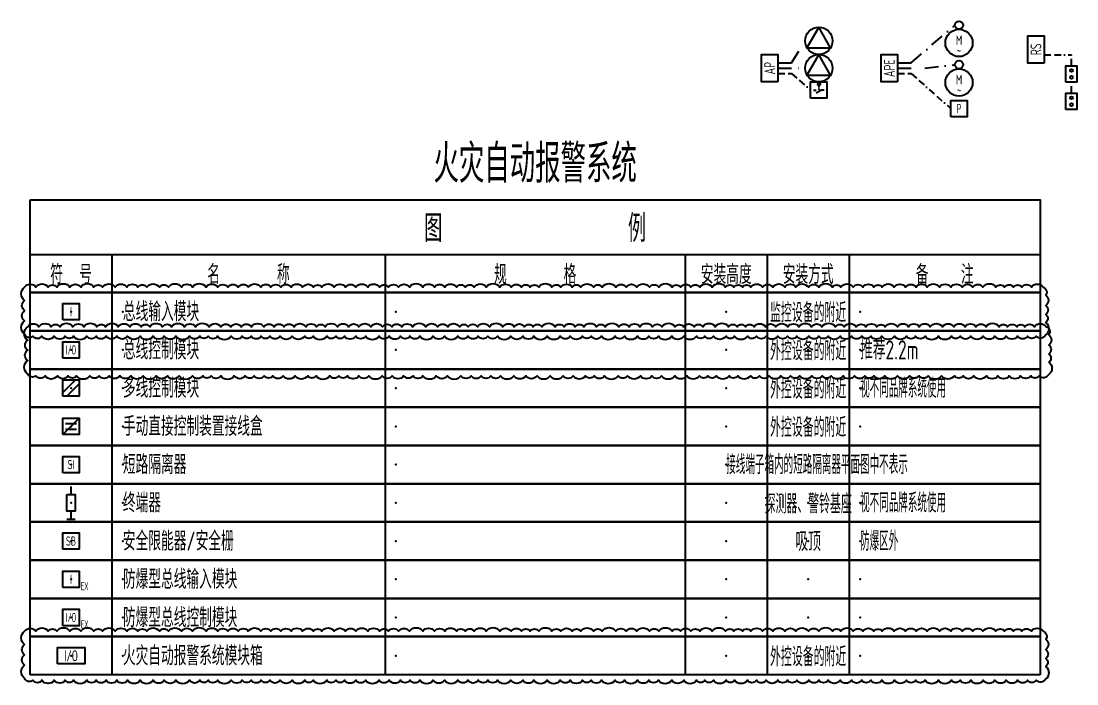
# Model space of a CAD drawing. Header units: millimetres. Extents: x -714894 to -19295, y 3400 to 234118.
# Drawn here: x -670259 to -650924, y 76235 to 88370 of the extents above; entities that cross this region are included whole.
import ezdxf
from ezdxf.enums import TextEntityAlignment as Align

# ---------------------------------------------------------------- set-up
doc = ezdxf.new("R2010")
doc.units = ezdxf.units.MM
doc.header["$LTSCALE"] = 500
doc.linetypes.add('BORDER2', pattern=[0.875, 0.25, -0.125, 0.25, -0.125, 0, -0.125])
doc.linetypes.add('DASHDOT', pattern=[1, 0.5, -0.25, 0, -0.25])
for name, color, linetype in [('E-BAS-DEVC', 3, 'Continuous'), ('E-CTRL-WIRE', 3, 'BORDER2'), ('E-FAS-DEVC', 3, 'Continuous'), ('E-POWR-DEVC', 3, 'Continuous'), ('E-POWR-EQPM', 3, 'Continuous'), ('E-POWR-WIRE', 4, 'DASHDOT'), ('E-UNIV-DIAG', 2, 'Continuous'), ('E-UNIV-EL', 140, 'Continuous'), ('E-UNIV-NOTE', 6, 'Continuous')]:
    doc.layers.add(name, color=color, linetype=linetype)
doc.styles.add('TH-STYLE3', font='tssdeng.shx', dxfattribs={"width": 0.65, "bigfont": 'tssdchn.shx'})

# ---------------------------------------------------------------- blocks, each defined once
blk = doc.blocks.new('E-BKTS2')
for p, q in [((0, 0), (185, 0)), ((0, -7), (0, 0)), ((185, 0), (185, -7)), ((185, -7), (0, -7))]:
    blk.add_line(p, q)
at = {"linetype": 'Continuous'}
for p, q in [((15, 0), (15, -7)), ((65, 0), (65, -7)), ((120, 0), (120, -7)), ((135, 0), (135, -7)), ((150, 0), (150, -7))]:
    blk.add_line(p, q, dxfattribs=at)
for p in [(7.5, -3.5), (17, -3.5), (67, -3.5), (127.5, -3.5), (142.5, -3.5), (152, -3.5)]:
    blk.add_point(p, dxfattribs=at)
blk = doc.blocks.new('E-BKTS1')
blk.add_line((0, -10), (185, -10))
at = {"linetype": 'Continuous'}
for p, q in [((15, -10), (15, -17)), ((65, -10), (65, -17)), ((120, -10), (120, -17)), ((135, -10), (135, -17)), ((150, -10), (150, -17))]:
    blk.add_line(p, q, dxfattribs=at)
blk.add_lwpolyline([(0, 0), (185, 0), (185, -17), (0, -17)], close=True)
at = {"layer": 'E-UNIV-NOTE', "style": 'TH-STYLE3', "width": 0.7}
for s, height, p in [('图                例', 5, (92.5, -5)), ('安装高度', 3.5, (127.5, -13.5)), ('安装方式', 3.5, (142.5, -13.5))]:
    blk.add_text(s, height=height, dxfattribs=at).set_placement(p, align=Align.MIDDLE)
at = {"layer": 'E-UNIV-NOTE', "linetype": 'Continuous', "style": 'TH-STYLE3', "width": 0.7}
for s, p in [('符  号', (7.5, -13.5)), ('名       称', (40, -13.5)), ('规       格', (92.5, -13.5)), ('备    注', (167.5, -13.5))]:
    blk.add_text(s, height=3.5, dxfattribs=at).set_placement(p, align=Align.MIDDLE)
blk = doc.blocks.new('E-BFAS510')
blk.add_lwpolyline([(-1.5, -1.5), (-1.5, 1.5), (1.5, 1.5), (1.5, -1.5)], close=True)
at = {"layer": 'E-UNIV-EL', "style": 'TH-STYLE3', "width": 0.7}
blk.add_attdef('F', text='', height=1.7, dxfattribs=at).set_placement((0, 0), align=Align.MIDDLE)
blk = doc.blocks.new('E-BFAS521')
blk.add_lwpolyline([(-1.5, -1.5), (-1.5, 1.5), (1.5, 1.5), (1.5, -1.5)], close=True)
at = {"layer": 'E-UNIV-EL'}
for p, q in [((-1.5, -0.79), (0.79, 1.5)), ((-0.79, -1.5), (1.5, 0.79))]:
    blk.add_line(p, q, dxfattribs=at)
blk = doc.blocks.new('E-BFAS522')
blk.add_lwpolyline([(-1.5, -1.5), (-1.5, 1.5), (1.5, 1.5), (1.5, -1.5)], close=True)
at = {"layer": 'E-UNIV-EL'}
for p, q in [((-1.5, -1.5), (1.5, 1.5)), ((-1, 0.5), (1, 0.5)), ((-1, -0.5), (1, -0.5))]:
    blk.add_line(p, q, dxfattribs=at)
blk = doc.blocks.new('E-BFAS540')
blk.add_lwpolyline([(-1.5, -1.5), (-1.5, 1.5), (1.5, 1.5), (1.5, -1.5)], close=True)
at = {"layer": 'E-UNIV-EL', "style": 'TH-STYLE3', "width": 0.7}
blk.add_attdef('F', text='', height=1.7, dxfattribs=at).set_placement((0, 0), align=Align.MIDDLE)
blk = doc.blocks.new('E-BFAS550')
blk.add_lwpolyline([(-1.5, -1.5), (-1.5, 1.5), (1.5, 1.5), (1.5, -1.5)], close=True)
at = {"layer": 'E-UNIV-EL', "style": 'TH-STYLE3', "width": 0.7}
blk.add_attdef('F', text='', height=1.7, dxfattribs=at).set_placement((0, 0), align=Align.MIDDLE)
blk = doc.blocks.new('E-BFAS520')
blk.add_lwpolyline([(-1.5, -1.5), (-1.5, 1.5), (1.5, 1.5), (1.5, -1.5)], close=True)
at = {"layer": 'E-UNIV-EL', "style": 'TH-STYLE3', "width": 0.5}
blk.add_attdef('F', text='', height=1.7, dxfattribs=at).set_placement((0, 0), align=Align.MIDDLE)
blk = doc.blocks.new('E-BFAS510-3')
blk.add_lwpolyline([(-1.5, -1.5), (-1.5, 1.5), (1.5, 1.5), (1.5, -1.5)], close=True)
at = {"layer": 'E-UNIV-EL', "style": 'TH-STYLE3'}
for tag, height, width, p in [('F', 1.7, 0.7, (0, 0)), ('S', 1.5, 0.5, (2.5, -1.25))]:
    blk.add_attdef(tag, text='', height=height, dxfattribs=dict(at, width=width)).set_placement(p, align=Align.MIDDLE)
blk = doc.blocks.new('E-BFAS520-3')
blk.add_lwpolyline([(-1.5, -1.5), (-1.5, 1.5), (1.5, 1.5), (1.5, -1.5)], close=True)
at = {"layer": 'E-UNIV-EL', "style": 'TH-STYLE3', "width": 0.5}
for tag, height, p in [('F', 1.7, (0, 0)), ('S', 1.5, (2.5, -1.25))]:
    blk.add_attdef(tag, text='', height=height, dxfattribs=at).set_placement(p, align=Align.MIDDLE)
blk = doc.blocks.new('E-BFAS910')
for p, q in [((1.5, 0), (0, 0)), ((6, 0), (4.5, 0)), ((6, -0.75), (6, 0.75))]:
    blk.add_line(p, q)
blk.add_lwpolyline([(1.5, -0.75), (1.5, 0.75), (4.5, 0.75), (4.5, -0.75)], close=True)
blk = doc.blocks.new('E-BFAS011')
blk.add_lwpolyline([(-2.5, -1.5), (-2.5, 1.5), (2.5, 1.5), (2.5, -1.5)], close=True)
at = {"layer": 'E-UNIV-EL', "style": 'TH-STYLE3', "width": 0.7}
blk.add_attdef('F', text='', height=2, dxfattribs=at).set_placement((0, 0), align=Align.MIDDLE)
blk = doc.blocks.new('E-BDB054')
blk.add_circle((0, 0), 2.5)
at = {"layer": 'E-UNIV-EL'}
blk.add_lwpolyline([(0, 2.5), (-2.17, -1.25), (2.17, -1.25)], close=True, dxfattribs=at)
blk = doc.blocks.new('E-BFAS23-3')
blk.add_lwpolyline([(-1.5, -1.5), (-1.5, 1.5), (1.5, 1.5), (1.5, -1.5)], close=True)
at = {"layer": 'E-UNIV-EL'}
for p, q in [((-1, 0), (-0.5, 0)), ((0, 0.71), (0, 0.51)), ((0, 0.41), (0, 0.26)), ((0, 0.16), (0, 0.01)), ((0.2, 1.08), (0.45, 1.08)), ((0, -0.09), (0, -0.29))]:
    blk.add_line(p, q, dxfattribs=at)
blk.add_lwpolyline([(1, 0), (0.5, 0), (-0.5, -0.58)], dxfattribs=at)
blk.add_lwpolyline([(0, 1.46, -0.533333), (0, 0.71, -0.533333)], format="xyb", close=True, dxfattribs=at)
blk = doc.blocks.new('E-BDB001')
blk.add_lwpolyline([(-2.5, -1.5), (-2.5, 1.5), (2.5, 1.5), (2.5, -1.5)], close=True)
at = {"layer": 'E-UNIV-EL', "style": 'TH-STYLE3', "width": 0.7}
blk.add_attdef('BOX', text='', height=2, dxfattribs=at).set_placement((0, 0), align=Align.MIDDLE)
blk = doc.blocks.new('E-BDB004')
blk.add_lwpolyline([(-2.5, -1.5), (-2.5, 1.5), (2.5, 1.5), (2.5, -1.5)], close=True)
at = {"layer": 'E-UNIV-EL', "style": 'TH-STYLE3', "width": 0.7}
blk.add_attdef('BOX', text='', height=2, dxfattribs=at).set_placement((0, 0), align=Align.MIDDLE)
blk = doc.blocks.new('E-BDB052')
blk.add_circle((0, 0), 2.5)
at = {"layer": 'E-UNIV-EL', "style": 'TH-STYLE3', "width": 0.7}
for s, p in [('M', (0, 0.5)), ('~', (0, -1.5))]:
    blk.add_text(s, height=1.8, dxfattribs=at).set_placement(p, align=Align.MIDDLE)
blk = doc.blocks.new('E-BFAS620')
blk.add_lwpolyline([(-1.5, -1.5), (-1.5, 1.5), (1.5, 1.5), (1.5, -1.5)], close=True)
at = {"layer": 'E-UNIV-EL', "style": 'TH-STYLE3', "width": 0.7}
blk.add_attdef('F', text='', height=1.7, dxfattribs=at).set_placement((0, 0), align=Align.MIDDLE)
blk = doc.blocks.new('E-BFAS810')
blk.add_lwpolyline([(-2.5, -1.5), (-2.5, 1.5), (2.5, 1.5), (2.5, -1.5)], close=True)
at = {"layer": 'E-UNIV-EL', "style": 'TH-STYLE3', "width": 0.7}
blk.add_attdef('BOX', text='', height=2, dxfattribs=at).set_placement((0, 0), align=Align.MIDDLE)
blk = doc.blocks.new('E-BSW121')
blk.add_lwpolyline([(-1, -1.5), (-1, 1.5), (1, 1.5), (1, -1.5)], close=True)
at = {"layer": 'E-UNIV-EL'}
for centre in [(0, 0.625), (0, -0.625)]:
    blk.add_circle(centre, 0.25, dxfattribs=at)

msp = doc.modelspace()

# ---------------------------------------------------------------- linework, layer by layer
at = {"layer": 'E-CTRL-WIRE'}
for p, q in [((-651523.63, 87753.06), (-651023.63, 87753.06)), ((-651023.63, 87553.06), (-651023.63, 87753.06)), ((-656400, 87408.4), (-656150, 87408.4)), ((-656150, 87408.4), (-655800, 87108.4)), ((-654207.48, 87408.4), (-653957.48, 87408.4)), ((-653957.48, 87408.4), (-653232.32, 86769.19)), ((-651023.63, 87053.06), (-651023.63, 87253.06))]:
    msp.add_line(p, q, dxfattribs=at)
at = {"layer": 'E-POWR-DEVC'}
for centre in [(-653082.32, 88295.17), (-653082.32, 87572.31)]:
    msp.add_circle(centre, 75, dxfattribs=at)
at = {"layer": 'E-POWR-WIRE'}
for p, q in [((-653957.48, 87608.4), (-653157.32, 88295.17)), ((-656150, 87608.4), (-655900, 88008.4)), ((-656400, 87608.4), (-656150, 87608.4)), ((-654207.48, 87608.4), (-653957.48, 87608.4)), ((-656400, 87508.4), (-655900, 87508.4)), ((-654207.48, 87508.4), (-653707.48, 87508.4)), ((-653707.48, 87508.4), (-653157.32, 87572.31))]:
    msp.add_line(p, q, dxfattribs=at)
at = {"layer": 'E-UNIV-NOTE'}
for points in [[(-670194.54, 83500, -0.52056705), (-669987.91, 83500, -0.52056705), (-669761.73, 83500, -0.52056705), (-669605.79, 83500, -0.52056705), (-669365.28, 83500, -0.52056705), (-669167.04, 83500, -0.52056705), (-668925.17, 83500, -0.52056705), (-668768.07, 83500, -0.52056705), (-668534.97, 83500, -0.52056705), (-668325.24, 83500, -0.52056705), (-668118.23, 83500, -0.52056705), (-667957.5, 83500, -0.52056705), (-667725.96, 83500, -0.52056705), (-667558.9, 83500, -0.52056705), (-667323.9, 83500, -0.52056705), (-667121.1, 83500, -0.52056705), (-666871.85, 83500, -0.52056705), (-666655.82, 83500, -0.52056705), (-666475.35, 83500, -0.52056705), (-666282, 83500, -0.52056705), (-666097.57, 83500, -0.52056705), (-665870.69, 83500, -0.52056705), (-665682.64, 83500, -0.52056705), (-665500.15, 83500, -0.52056705), (-665315.45, 83500, -0.52056705), (-665102.41, 83500, -0.52056705), (-664903.92, 83500, -0.52056705), (-664749.26, 83500, -0.52056705), (-664522.59, 83500, -0.52056705), (-664317.69, 83500, -0.52056705), (-664127.61, 83500, -0.52056705), (-663910.74, 83500, -0.52056705), (-663697.02, 83500, -0.52056705), (-663528.07, 83500, -0.52056705), (-663344.59, 83500, -0.52056705), (-663148.01, 83500, -0.52056705), (-662902.98, 83500, -0.52056705), (-662689.84, 83500, -0.52056705), (-662501.52, 83500, -0.52056705), (-662286.9, 83500, -0.52056705), (-662127.82, 83500, -0.52056705), (-661958.86, 83500, -0.52056705), (-661739.55, 83500, -0.52056705), (-661490.44, 83500, -0.52056705), (-661285.79, 83500, -0.52056705), (-661094.86, 83500, -0.52056705), (-660934.43, 83500, -0.52056705), (-660778.79, 83500, -0.52056705), (-660536.34, 83500, -0.52056705), (-660372.26, 83500, -0.52056705), (-660167.38, 83500, -0.52056705), (-660007.68, 83500, -0.52056705), (-659777, 83500, -0.52056705), (-659616.95, 83500, -0.52056705), (-659367.65, 83500, -0.52056705), (-659180.95, 83500, -0.52056705), (-658983.67, 83500, -0.52056705), (-658751.18, 83500, -0.52056705), (-658581.08, 83500, -0.52056705), (-658335.78, 83500, -0.52056705), (-658183.33, 83500, -0.52056705), (-657991.04, 83500, -0.52056705), (-657830.8, 83500, -0.52056705), (-657601.08, 83500, -0.52056705), (-657356.9, 83500, -0.52056705), (-657203.54, 83500, -0.52056705), (-657049.13, 83500, -0.52056705), (-656892.45, 83500, -0.52056705), (-656682.34, 83500, -0.52056705), (-656492.81, 83500, -0.52056705), (-656271.99, 83500, -0.52056705), (-656069.57, 83500, -0.52056705), (-655840.74, 83500, -0.52056705), (-655647.56, 83500, -0.52056705), (-655399.77, 83500, -0.52056705), (-655244.21, 83500, -0.52056705), (-655020.51, 83500, -0.52056705), (-654844.19, 83500, -0.52056705), (-654641.1, 83500, -0.52056705), (-654489.58, 83500, -0.52056705), (-654267.23, 83500, -0.52056705), (-654062.64, 83500, -0.52056705), (-653868.33, 83500, -0.52056705), (-653664.46, 83500, -0.52056705), (-653439.56, 83500, -0.52056705), (-653234.59, 83500, -0.52056705), (-653026.25, 83500, -0.52056705), (-652827.76, 83500, -0.52056705), (-652643.55, 83500, -0.52056705), (-652405.86, 83500, -0.52056705), (-652247.77, 83500, -0.52056705), (-652081.89, 83500, -0.52056705), (-651930.81, 83500, -0.52056705), (-651757.74, 83500, -0.52056705), (-651543.28, 83500, -0.52056705), (-651494.54, 83351.06, -0.52056705), (-651494.54, 83163.44, -0.52056705), (-651494.54, 82999.56, -0.52056705), (-651494.54, 82847.68, -0.52056705), (-651494.54, 82625.17, -0.52056705), (-651671.36, 82600, -0.52056705), (-651825.04, 82600, -0.52056705), (-652010.56, 82600, -0.52056705), (-652217.68, 82600, -0.52056705), (-652425.09, 82600, -0.52056705), (-652637.29, 82600, -0.52056705), (-652865.31, 82600, -0.52056705), (-653063.67, 82600, -0.52056705), (-653222.55, 82600, -0.52056705), (-653460.35, 82600, -0.52056705), (-653704.59, 82600, -0.52056705), (-653876.21, 82600, -0.52056705), (-654046.62, 82600, -0.52056705), (-654264.77, 82600, -0.52056705), (-654496.74, 82600, -0.52056705), (-654697.93, 82600, -0.52056705), (-654864.08, 82600, -0.52056705), (-655053.55, 82600, -0.52056705), (-655260.18, 82600, -0.52056705), (-655478.72, 82600, -0.52056705), (-655647.09, 82600, -0.52056705), (-655832.09, 82600, -0.52056705), (-656050.45, 82600, -0.52056705), (-656224.21, 82600, -0.52056705), (-656399.7, 82600, -0.52056705), (-656613.12, 82600, -0.52056705), (-656792.4, 82600, -0.52056705), (-656958.39, 82600, -0.52056705), (-657191.72, 82600, -0.52056705), (-657349.37, 82600, -0.52056705), (-657578.82, 82600, -0.52056705), (-657737.24, 82600, -0.52056705), (-657889.76, 82600, -0.52056705), (-658124.8, 82600, -0.52056705), (-658343.95, 82600, -0.52056705), (-658587.45, 82600, -0.52056705), (-658762.96, 82600, -0.52056705), (-658971.91, 82600, -0.52056705), (-659208.09, 82600, -0.52056705), (-659382.04, 82600, -0.52056705), (-659627.97, 82600, -0.52056705), (-659821.03, 82600, -0.52056705), (-659976.83, 82600, -0.52056705), (-660202.06, 82600, -0.52056705), (-660385.79, 82600, -0.52056705), (-660624.27, 82600, -0.52056705), (-660865.99, 82600, -0.52056705), (-661071.07, 82600, -0.52056705), (-661290.17, 82600, -0.52056705), (-661534.72, 82600, -0.52056705), (-661710.92, 82600, -0.52056705), (-661886.64, 82600, -0.52056705), (-662074.88, 82600, -0.52056705), (-662258.83, 82600, -0.52056705), (-662506.21, 82600, -0.52056705), (-662710.64, 82600, -0.52056705), (-662954.92, 82600, -0.52056705), (-663137.47, 82600, -0.52056705), (-663309.42, 82600, -0.52056705), (-663517.45, 82600, -0.52056705), (-663703.64, 82600, -0.52056705), (-663948.63, 82600, -0.52056705), (-664129.87, 82600, -0.52056705), (-664336.81, 82600, -0.52056705), (-664496.01, 82600, -0.52056705), (-664662.14, 82600, -0.52056705), (-664911.21, 82600, -0.52056705), (-665065.67, 82600, -0.52056705), (-665295.12, 82600, -0.52056705), (-665514.61, 82600, -0.52056705), (-665703.72, 82600, -0.52056705), (-665860.57, 82600, -0.52056705), (-666046.81, 82600, -0.52056705), (-666209.74, 82600, -0.52056705), (-666410.02, 82600, -0.52056705), (-666659.83, 82600, -0.52056705), (-666834.85, 82600, -0.52056705), (-666987.25, 82600, -0.52056705), (-667175.29, 82600, -0.52056705), (-667422.42, 82600, -0.52056705), (-667636.45, 82600, -0.52056705), (-667840.77, 82600, -0.52056705), (-668080.5, 82600, -0.52056705), (-668307.48, 82600, -0.52056705), (-668505.45, 82600, -0.52056705), (-668702.58, 82600, -0.52056705), (-668884.9, 82600, -0.52056705), (-669056.37, 82600, -0.52056705), (-669298, 82600, -0.52056705), (-669450.89, 82600, -0.52056705), (-669651.18, 82600, -0.52056705), (-669876.45, 82600, -0.52056705), (-670043.2, 82600, -0.52056705), (-670194.54, 82637.92, -0.52056705), (-670194.54, 82880.02, -0.52056705), (-670194.54, 83068.71, -0.52056705), (-670194.54, 83253.84, -0.52056705)], [(-670138.58, 82775.08, -0.52056705), (-669931.94, 82775.08, -0.52056705), (-669705.76, 82775.08, -0.52056705), (-669549.82, 82775.08, -0.52056705), (-669309.31, 82775.08, -0.52056705), (-669111.08, 82775.08, -0.52056705), (-668869.2, 82775.08, -0.52056705), (-668712.1, 82775.08, -0.52056705), (-668479, 82775.08, -0.52056705), (-668269.28, 82775.08, -0.52056705), (-668062.27, 82775.08, -0.52056705), (-667901.54, 82775.08, -0.52056705), (-667669.99, 82775.08, -0.52056705), (-667502.94, 82775.08, -0.52056705), (-667267.93, 82775.08, -0.52056705), (-667065.13, 82775.08, -0.52056705), (-666815.88, 82775.08, -0.52056705), (-666599.85, 82775.08, -0.52056705), (-666419.38, 82775.08, -0.52056705), (-666226.03, 82775.08, -0.52056705), (-666041.6, 82775.08, -0.52056705), (-665814.73, 82775.08, -0.52056705), (-665626.68, 82775.08, -0.52056705), (-665444.18, 82775.08, -0.52056705), (-665259.49, 82775.08, -0.52056705), (-665046.44, 82775.08, -0.52056705), (-664847.95, 82775.08, -0.52056705), (-664693.29, 82775.08, -0.52056705), (-664466.63, 82775.08, -0.52056705), (-664261.72, 82775.08, -0.52056705), (-664071.65, 82775.08, -0.52056705), (-663854.77, 82775.08, -0.52056705), (-663641.05, 82775.08, -0.52056705), (-663472.1, 82775.08, -0.52056705), (-663288.62, 82775.08, -0.52056705), (-663092.04, 82775.08, -0.52056705), (-662847.01, 82775.08, -0.52056705), (-662633.87, 82775.08, -0.52056705), (-662445.56, 82775.08, -0.52056705), (-662230.93, 82775.08, -0.52056705), (-662071.85, 82775.08, -0.52056705), (-661902.89, 82775.08, -0.52056705), (-661683.58, 82775.08, -0.52056705), (-661434.47, 82775.08, -0.52056705), (-661229.83, 82775.08, -0.52056705), (-661038.89, 82775.08, -0.52056705), (-660878.46, 82775.08, -0.52056705), (-660722.83, 82775.08, -0.52056705), (-660480.37, 82775.08, -0.52056705), (-660316.3, 82775.08, -0.52056705), (-660111.41, 82775.08, -0.52056705), (-659951.71, 82775.08, -0.52056705), (-659721.03, 82775.08, -0.52056705), (-659560.98, 82775.08, -0.52056705), (-659311.68, 82775.08, -0.52056705), (-659124.98, 82775.08, -0.52056705), (-658927.7, 82775.08, -0.52056705), (-658695.21, 82775.08, -0.52056705), (-658525.11, 82775.08, -0.52056705), (-658279.82, 82775.08, -0.52056705), (-658127.36, 82775.08, -0.52056705), (-657935.08, 82775.08, -0.52056705), (-657774.83, 82775.08, -0.52056705), (-657545.11, 82775.08, -0.52056705), (-657300.93, 82775.08, -0.52056705), (-657147.57, 82775.08, -0.52056705), (-656993.16, 82775.08, -0.52056705), (-656836.48, 82775.08, -0.52056705), (-656626.37, 82775.08, -0.52056705), (-656436.84, 82775.08, -0.52056705), (-656216.02, 82775.08, -0.52056705), (-656013.61, 82775.08, -0.52056705), (-655784.78, 82775.08, -0.52056705), (-655591.59, 82775.08, -0.52056705), (-655343.8, 82775.08, -0.52056705), (-655188.25, 82775.08, -0.52056705), (-654964.54, 82775.08, -0.52056705), (-654788.22, 82775.08, -0.52056705), (-654585.13, 82775.08, -0.52056705), (-654433.61, 82775.08, -0.52056705), (-654211.26, 82775.08, -0.52056705), (-654006.67, 82775.08, -0.52056705), (-653812.37, 82775.08, -0.52056705), (-653608.49, 82775.08, -0.52056705), (-653383.59, 82775.08, -0.52056705), (-653178.63, 82775.08, -0.52056705), (-652970.28, 82775.08, -0.52056705), (-652771.8, 82775.08, -0.52056705), (-652587.58, 82775.08, -0.52056705), (-652349.9, 82775.08, -0.52056705), (-652191.8, 82775.08, -0.52056705), (-652025.93, 82775.08, -0.52056705), (-651874.85, 82775.08, -0.52056705), (-651701.77, 82775.08, -0.52056705), (-651487.32, 82775.08, -0.52056705), (-651438.58, 82626.14, -0.52056705), (-651438.58, 82438.52, -0.52056705), (-651438.58, 82274.64, -0.52056705), (-651438.58, 82122.76, -0.52056705), (-651438.58, 81900.25, -0.52056705), (-651615.39, 81875.08, -0.52056705), (-651769.08, 81875.08, -0.52056705), (-651954.59, 81875.08, -0.52056705), (-652161.71, 81875.08, -0.52056705), (-652369.12, 81875.08, -0.52056705), (-652581.32, 81875.08, -0.52056705), (-652809.34, 81875.08, -0.52056705), (-653007.7, 81875.08, -0.52056705), (-653166.58, 81875.08, -0.52056705), (-653404.38, 81875.08, -0.52056705), (-653648.63, 81875.08, -0.52056705), (-653820.24, 81875.08, -0.52056705), (-653990.65, 81875.08, -0.52056705), (-654208.8, 81875.08, -0.52056705), (-654440.77, 81875.08, -0.52056705), (-654641.96, 81875.08, -0.52056705), (-654808.11, 81875.08, -0.52056705), (-654997.58, 81875.08, -0.52056705), (-655204.21, 81875.08, -0.52056705), (-655422.76, 81875.08, -0.52056705), (-655591.12, 81875.08, -0.52056705), (-655776.13, 81875.08, -0.52056705), (-655994.48, 81875.08, -0.52056705), (-656168.24, 81875.08, -0.52056705), (-656343.74, 81875.08, -0.52056705), (-656557.15, 81875.08, -0.52056705), (-656736.43, 81875.08, -0.52056705), (-656902.42, 81875.08, -0.52056705), (-657135.75, 81875.08, -0.52056705), (-657293.41, 81875.08, -0.52056705), (-657522.85, 81875.08, -0.52056705), (-657681.27, 81875.08, -0.52056705), (-657833.79, 81875.08, -0.52056705), (-658068.83, 81875.08, -0.52056705), (-658287.98, 81875.08, -0.52056705), (-658531.48, 81875.08, -0.52056705), (-658706.99, 81875.08, -0.52056705), (-658915.94, 81875.08, -0.52056705), (-659152.13, 81875.08, -0.52056705), (-659326.08, 81875.08, -0.52056705), (-659572.01, 81875.08, -0.52056705), (-659765.06, 81875.08, -0.52056705), (-659920.86, 81875.08, -0.52056705), (-660146.1, 81875.08, -0.52056705), (-660329.83, 81875.08, -0.52056705), (-660568.3, 81875.08, -0.52056705), (-660810.02, 81875.08, -0.52056705), (-661015.1, 81875.08, -0.52056705), (-661234.2, 81875.08, -0.52056705), (-661478.75, 81875.08, -0.52056705), (-661654.95, 81875.08, -0.52056705), (-661830.67, 81875.08, -0.52056705), (-662018.92, 81875.08, -0.52056705), (-662202.86, 81875.08, -0.52056705), (-662450.24, 81875.08, -0.52056705), (-662654.67, 81875.08, -0.52056705), (-662898.95, 81875.08, -0.52056705), (-663081.5, 81875.08, -0.52056705), (-663253.45, 81875.08, -0.52056705), (-663461.48, 81875.08, -0.52056705), (-663647.67, 81875.08, -0.52056705), (-663892.66, 81875.08, -0.52056705), (-664073.91, 81875.08, -0.52056705), (-664280.85, 81875.08, -0.52056705), (-664440.05, 81875.08, -0.52056705), (-664606.17, 81875.08, -0.52056705), (-664855.24, 81875.08, -0.52056705), (-665009.71, 81875.08, -0.52056705), (-665239.16, 81875.08, -0.52056705), (-665458.64, 81875.08, -0.52056705), (-665647.76, 81875.08, -0.52056705), (-665804.6, 81875.08, -0.52056705), (-665990.84, 81875.08, -0.52056705), (-666153.77, 81875.08, -0.52056705), (-666354.05, 81875.08, -0.52056705), (-666603.86, 81875.08, -0.52056705), (-666778.88, 81875.08, -0.52056705), (-666931.29, 81875.08, -0.52056705), (-667119.32, 81875.08, -0.52056705), (-667366.45, 81875.08, -0.52056705), (-667580.49, 81875.08, -0.52056705), (-667784.8, 81875.08, -0.52056705), (-668024.54, 81875.08, -0.52056705), (-668251.51, 81875.08, -0.52056705), (-668449.49, 81875.08, -0.52056705), (-668646.61, 81875.08, -0.52056705), (-668828.93, 81875.08, -0.52056705), (-669000.4, 81875.08, -0.52056705), (-669242.04, 81875.08, -0.52056705), (-669394.93, 81875.08, -0.52056705), (-669595.22, 81875.08, -0.52056705), (-669820.48, 81875.08, -0.52056705), (-669987.24, 81875.08, -0.52056705), (-670138.58, 81913, -0.52056705), (-670138.58, 82155.1, -0.52056705), (-670138.58, 82343.79, -0.52056705), (-670138.58, 82528.92, -0.52056705)], [(-670194.54, 77200, -0.52056705), (-669987.91, 77200, -0.52056705), (-669761.73, 77200, -0.52056705), (-669605.79, 77200, -0.52056705), (-669365.28, 77200, -0.52056705), (-669167.04, 77200, -0.52056705), (-668925.17, 77200, -0.52056705), (-668768.07, 77200, -0.52056705), (-668534.97, 77200, -0.52056705), (-668325.24, 77200, -0.52056705), (-668118.23, 77200, -0.52056705), (-667957.5, 77200, -0.52056705), (-667725.96, 77200, -0.52056705), (-667558.9, 77200, -0.52056705), (-667323.9, 77200, -0.52056705), (-667121.1, 77200, -0.52056705), (-666871.85, 77200, -0.52056705), (-666655.82, 77200, -0.52056705), (-666475.35, 77200, -0.52056705), (-666282, 77200, -0.52056705), (-666097.57, 77200, -0.52056705), (-665870.69, 77200, -0.52056705), (-665682.64, 77200, -0.52056705), (-665500.15, 77200, -0.52056705), (-665315.45, 77200, -0.52056705), (-665102.41, 77200, -0.52056705), (-664903.92, 77200, -0.52056705), (-664749.26, 77200, -0.52056705), (-664522.59, 77200, -0.52056705), (-664317.69, 77200, -0.52056705), (-664127.61, 77200, -0.52056705), (-663910.74, 77200, -0.52056705), (-663697.02, 77200, -0.52056705), (-663528.07, 77200, -0.52056705), (-663344.59, 77200, -0.52056705), (-663148.01, 77200, -0.52056705), (-662902.98, 77200, -0.52056705), (-662689.84, 77200, -0.52056705), (-662501.52, 77200, -0.52056705), (-662286.9, 77200, -0.52056705), (-662127.82, 77200, -0.52056705), (-661958.86, 77200, -0.52056705), (-661739.55, 77200, -0.52056705), (-661490.44, 77200, -0.52056705), (-661285.79, 77200, -0.52056705), (-661094.86, 77200, -0.52056705), (-660934.43, 77200, -0.52056705), (-660778.79, 77200, -0.52056705), (-660536.34, 77200, -0.52056705), (-660372.26, 77200, -0.52056705), (-660167.38, 77200, -0.52056705), (-660007.68, 77200, -0.52056705), (-659777, 77200, -0.52056705), (-659616.95, 77200, -0.52056705), (-659367.65, 77200, -0.52056705), (-659180.95, 77200, -0.52056705), (-658983.67, 77200, -0.52056705), (-658751.18, 77200, -0.52056705), (-658581.08, 77200, -0.52056705), (-658335.78, 77200, -0.52056705), (-658183.33, 77200, -0.52056705), (-657991.04, 77200, -0.52056705), (-657830.8, 77200, -0.52056705), (-657601.08, 77200, -0.52056705), (-657356.9, 77200, -0.52056705), (-657203.54, 77200, -0.52056705), (-657049.13, 77200, -0.52056705), (-656892.45, 77200, -0.52056705), (-656682.34, 77200, -0.52056705), (-656492.81, 77200, -0.52056705), (-656271.99, 77200, -0.52056705), (-656069.57, 77200, -0.52056705), (-655840.74, 77200, -0.52056705), (-655647.56, 77200, -0.52056705), (-655399.77, 77200, -0.52056705), (-655244.21, 77200, -0.52056705), (-655020.51, 77200, -0.52056705), (-654844.19, 77200, -0.52056705), (-654641.1, 77200, -0.52056705), (-654489.58, 77200, -0.52056705), (-654267.23, 77200, -0.52056705), (-654062.64, 77200, -0.52056705), (-653868.33, 77200, -0.52056705), (-653664.46, 77200, -0.52056705), (-653439.56, 77200, -0.52056705), (-653234.59, 77200, -0.52056705), (-653026.25, 77200, -0.52056705), (-652827.76, 77200, -0.52056705), (-652643.55, 77200, -0.52056705), (-652405.86, 77200, -0.52056705), (-652247.77, 77200, -0.52056705), (-652081.89, 77200, -0.52056705), (-651930.81, 77200, -0.52056705), (-651757.74, 77200, -0.52056705), (-651543.28, 77200, -0.52056705), (-651494.54, 77051.06, -0.52056705), (-651494.54, 76863.44, -0.52056705), (-651494.54, 76699.56, -0.52056705), (-651494.54, 76547.68, -0.52056705), (-651494.54, 76325.17, -0.52056705), (-651671.36, 76300, -0.52056705), (-651825.04, 76300, -0.52056705), (-652010.56, 76300, -0.52056705), (-652217.68, 76300, -0.52056705), (-652425.09, 76300, -0.52056705), (-652637.29, 76300, -0.52056705), (-652865.31, 76300, -0.52056705), (-653063.67, 76300, -0.52056705), (-653222.55, 76300, -0.52056705), (-653460.35, 76300, -0.52056705), (-653704.59, 76300, -0.52056705), (-653876.21, 76300, -0.52056705), (-654046.62, 76300, -0.52056705), (-654264.77, 76300, -0.52056705), (-654496.74, 76300, -0.52056705), (-654697.93, 76300, -0.52056705), (-654864.08, 76300, -0.52056705), (-655053.55, 76300, -0.52056705), (-655260.18, 76300, -0.52056705), (-655478.72, 76300, -0.52056705), (-655647.09, 76300, -0.52056705), (-655832.09, 76300, -0.52056705), (-656050.45, 76300, -0.52056705), (-656224.21, 76300, -0.52056705), (-656399.7, 76300, -0.52056705), (-656613.12, 76300, -0.52056705), (-656792.4, 76300, -0.52056705), (-656958.39, 76300, -0.52056705), (-657191.72, 76300, -0.52056705), (-657349.37, 76300, -0.52056705), (-657578.82, 76300, -0.52056705), (-657737.24, 76300, -0.52056705), (-657889.76, 76300, -0.52056705), (-658124.8, 76300, -0.52056705), (-658343.95, 76300, -0.52056705), (-658587.45, 76300, -0.52056705), (-658762.96, 76300, -0.52056705), (-658971.91, 76300, -0.52056705), (-659208.09, 76300, -0.52056705), (-659382.04, 76300, -0.52056705), (-659627.97, 76300, -0.52056705), (-659821.03, 76300, -0.52056705), (-659976.83, 76300, -0.52056705), (-660202.06, 76300, -0.52056705), (-660385.79, 76300, -0.52056705), (-660624.27, 76300, -0.52056705), (-660865.99, 76300, -0.52056705), (-661071.07, 76300, -0.52056705), (-661290.17, 76300, -0.52056705), (-661534.72, 76300, -0.52056705), (-661710.92, 76300, -0.52056705), (-661886.64, 76300, -0.52056705), (-662074.88, 76300, -0.52056705), (-662258.83, 76300, -0.52056705), (-662506.21, 76300, -0.52056705), (-662710.64, 76300, -0.52056705), (-662954.92, 76300, -0.52056705), (-663137.47, 76300, -0.52056705), (-663309.42, 76300, -0.52056705), (-663517.45, 76300, -0.52056705), (-663703.64, 76300, -0.52056705), (-663948.63, 76300, -0.52056705), (-664129.87, 76300, -0.52056705), (-664336.81, 76300, -0.52056705), (-664496.01, 76300, -0.52056705), (-664662.14, 76300, -0.52056705), (-664911.21, 76300, -0.52056705), (-665065.67, 76300, -0.52056705), (-665295.12, 76300, -0.52056705), (-665514.61, 76300, -0.52056705), (-665703.72, 76300, -0.52056705), (-665860.57, 76300, -0.52056705), (-666046.81, 76300, -0.52056705), (-666209.74, 76300, -0.52056705), (-666410.02, 76300, -0.52056705), (-666659.83, 76300, -0.52056705), (-666834.85, 76300, -0.52056705), (-666987.25, 76300, -0.52056705), (-667175.29, 76300, -0.52056705), (-667422.42, 76300, -0.52056705), (-667636.45, 76300, -0.52056705), (-667840.77, 76300, -0.52056705), (-668080.5, 76300, -0.52056705), (-668307.48, 76300, -0.52056705), (-668505.45, 76300, -0.52056705), (-668702.58, 76300, -0.52056705), (-668884.9, 76300, -0.52056705), (-669056.37, 76300, -0.52056705), (-669298, 76300, -0.52056705), (-669450.89, 76300, -0.52056705), (-669651.18, 76300, -0.52056705), (-669876.45, 76300, -0.52056705), (-670043.2, 76300, -0.52056705), (-670194.54, 76337.92, -0.52056705), (-670194.54, 76580.02, -0.52056705), (-670194.54, 76768.71, -0.52056705), (-670194.54, 76953.84, -0.52056705)]]:
    msp.add_lwpolyline(points, format="xyb", close=True, dxfattribs=at)

# ---------------------------------------------------------------- block references
at = {"layer": 'E-BAS-DEVC', "xscale": 100, "yscale": 100, "zscale": 100}
for p in [(-651023.63, 87403.06), (-651023.63, 86903.06)]:
    msp.add_blockref('E-BSW121', p, dxfattribs=at)
at = {"layer": 'E-FAS-DEVC', "xscale": 100, "yscale": 100, "zscale": 100, "rotation": 90}
msp.add_blockref('E-BFAS810', (-651673.63, 87853.06), dxfattribs=at).add_auto_attribs({'BOX': 'RS'})
at = {"layer": 'E-FAS-DEVC', "xscale": 100, "yscale": 100, "zscale": 100}
for name, p, values in [('E-BFAS620', (-653082.32, 86769.19), {'F': 'P'}), ('E-BFAS510', (-669344.54, 83050), {'F': 'I'}), ('E-BFAS520', (-669344.54, 82350), {'F': 'I/O'}), ('E-BFAS540', (-669344.54, 80250), {'F': 'SI'}), ('E-BFAS550', (-669344.54, 78850), {'F': 'SB'}), ('E-BFAS510-3', (-669344.54, 78150), {'S': 'EX', 'F': 'I'}), ('E-BFAS520-3', (-669344.54, 77450), {'S': 'EX', 'F': 'I/O'}), ('E-BFAS011', (-669344.54, 76750), {'F': 'I/O'})]:
    msp.add_blockref(name, p, dxfattribs=at).add_auto_attribs(values)
for name, p in [('E-BFAS521', (-669344.54, 81650)), ('E-BFAS522', (-669344.54, 80950))]:
    msp.add_blockref(name, p, dxfattribs=at)
at = {"layer": 'E-FAS-DEVC', "xscale": 100, "yscale": 100, "zscale": 100, "rotation": 270}
msp.add_blockref('E-BFAS910', (-669344.54, 79850), dxfattribs=at)
at = {"layer": 'E-POWR-EQPM', "xscale": 100, "yscale": 100, "zscale": 100}
for name, p in [('E-BDB054', (-655650, 88008.4)), ('E-BDB052', (-653082.32, 87970.17)), ('E-BDB054', (-655650, 87508.4)), ('E-BDB052', (-653082.32, 87247.31)), ('E-BFAS23-3', (-655650, 87108.4))]:
    msp.add_blockref(name, p, dxfattribs=at)
at = {"layer": 'E-POWR-EQPM', "xscale": 100, "yscale": 100, "zscale": 100, "rotation": 90}
for name, p, values in [('E-BDB001', (-656550, 87508.4), {'BOX': 'AP'}), ('E-BDB004', (-654357.48, 87508.4), {'BOX': 'APE'})]:
    msp.add_blockref(name, p, dxfattribs=at).add_auto_attribs(values)
at = {"layer": 'E-UNIV-DIAG', "xscale": 100, "yscale": 100, "zscale": 100}
for name, p in [('E-BKTS1', (-670094.54, 85100)), ('E-BKTS2', (-670094.54, 83400)), ('E-BKTS2', (-670094.54, 82700)), ('E-BKTS2', (-670094.54, 82000)), ('E-BKTS2', (-670094.54, 81300)), ('E-BKTS2', (-670094.54, 80600)), ('E-BKTS2', (-670094.54, 79900)), ('E-BKTS2', (-670094.54, 79200)), ('E-BKTS2', (-670094.54, 78500)), ('E-BKTS2', (-670094.54, 77800)), ('E-BKTS2', (-670094.54, 77100))]:
    msp.add_blockref(name, p, dxfattribs=at)

# ---------------------------------------------------------------- texts
at = {"layer": 'E-UNIV-NOTE', "style": 'TH-STYLE3'}
for s, height, width, p in [('火灾自动报警系统', 700, 0.7, (-660844.54, 85800)), ('监控设备的附近', 350, 0.6, (-655844.54, 83050)), ('外控设备的附近', 350, 0.6, (-655844.54, 82350)), ('外控设备的附近', 350, 0.6, (-655844.54, 81650)), ('外控设备的附近', 350, 0.6, (-655844.54, 80950)), ('探测器、警铃基座', 350, 0.6, (-655844.54, 79550)), ('吸顶', 350, 0.7, (-655844.54, 78850)), ('外控设备的附近', 350, 0.6, (-655844.54, 76750))]:
    msp.add_text(s, height=height, dxfattribs=dict(at, width=width)).set_placement(p, align=Align.MIDDLE)
for s, width, p in [('总线输入模块', 0.7, (-668394.54, 83050)), ('总线控制模块', 0.7, (-668394.54, 82350)), ('推荐2.2m', 0.7, (-654894.54, 82350)), ('多线控制模块', 0.7, (-668394.54, 81650)), ('视不同品牌系统使用', 0.5, (-654894.54, 81650)), ('手动直接控制装置接线盒', 0.7, (-668394.54, 80950)), ('短路隔离器', 0.7, (-668394.54, 80250)), ('接线端子箱内的短路隔离器平面图中不表示', 0.5, (-657344.54, 80250)), ('终端器', 0.7, (-668394.54, 79550)), ('视不同品牌系统使用', 0.5, (-654894.54, 79550)), ('安全限能器/安全栅', 0.7, (-668394.54, 78850)), ('防爆区外', 0.5, (-654894.54, 78850)), ('防爆型总线输入模块', 0.7, (-668394.54, 78150)), ('防爆型总线控制模块', 0.7, (-668394.54, 77450))]:
    msp.add_text(s, height=350, dxfattribs=dict(at, width=width)).set_placement(p, align=Align.MIDDLE_LEFT)
at = {"layer": 'E-UNIV-NOTE', "linetype": 'Continuous', "style": 'TH-STYLE3', "width": 0.7}
msp.add_text('火灾自动报警系统模块箱', height=350, dxfattribs=at).set_placement((-668394.54, 76750), align=Align.MIDDLE_LEFT)

doc.saveas('drawing.dxf')
